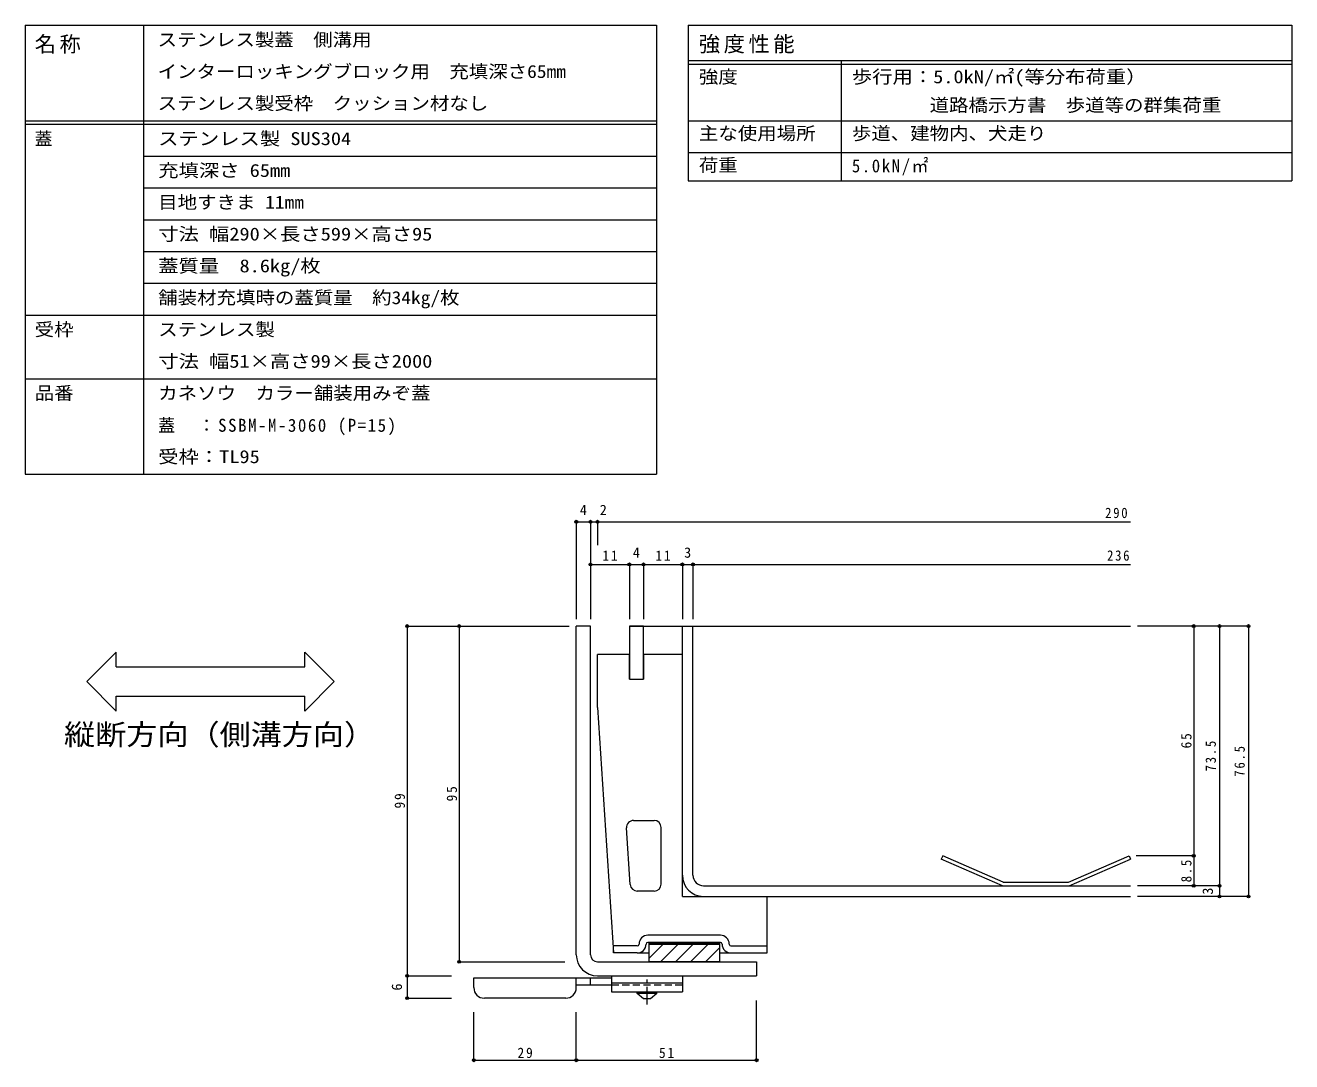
# Model space of a CAD drawing. Units: millimetres at full size, sheet at 1:3, with parts at other scales. Extents: x -1082 to 1176, y -817 to 815.
# Drawn here: x 102 to 1176, y -65 to 815 of the extents above; entities that cross this region are included whole.
import ezdxf
from ezdxf.enums import TextEntityAlignment as Align

# ---------------------------------------------------------------- set-up
doc = ezdxf.new("R2010")
doc.units = ezdxf.units.MM
doc.header["$LTSCALE"] = 3
doc.header["$PDMODE"] = 32
doc.header["$PDSIZE"] = 2.4
for name, pattern in [('CHAIN1', [8, 5, -1, 1, -1]), ('DASHED1', [1.8, 1.2, -0.6]), ('DASHED2', [3, 2, -1])]:
    doc.linetypes.add(name, pattern=pattern)
for name, color, linetype, lineweight in [('B-5_文字', 7, 'Continuous', 18), ('F-1_F-1ﾚｲﾔ', 2, 'Continuous', 18), ('F-2_F-2ﾚｲﾔ', 3, 'Continuous', 18), ('F-3_F-3ﾚｲﾔ', 4, 'Continuous', 18), ('F-4_F-4ﾚｲﾔ', 7, 'Continuous', 18), ('F-5_F-5ﾚｲﾔ', 2, 'Continuous', 18), ('F-9_F-9ﾚｲﾔ', 4, 'Continuous', 18), ('F-A_F-Aﾚｲﾔ', 6, 'Continuous', 18), ('F-F_F-Fﾚｲﾔ', 3, 'Continuous', 18)]:
    doc.layers.add(name, color=color, linetype=linetype, lineweight=lineweight)
doc.styles.add('ＭＳ ゴシック', font='')
doc.styles.get('ＭＳ ゴシック').set_extended_font_data('MS Gothic')

msp = doc.modelspace()

# ---------------------------------------------------------------- linework, layer by layer
at = {"layer": 'B-5_文字'}
for p, q in [((153.856, 257.723), (178.856, 282.723)), ((178.856, 270.223), (178.856, 282.723)), ((363.804, 257.723), (338.804, 282.723)), ((338.804, 270.223), (338.804, 282.723)), ((178.856, 270.223), (338.804, 270.223)), ((153.856, 257.723), (178.856, 232.723)), ((363.804, 257.723), (338.804, 232.723)), ((178.856, 232.723), (178.856, 245.223)), ((178.856, 245.223), (338.804, 245.223)), ((338.804, 232.723), (338.804, 245.223))]:
    msp.add_line(p, q, dxfattribs=at)
at = {"layer": 'F-1_F-1ﾚｲﾔ'}
for p, q in [((581.336, 304.844), (569.336, 304.844)), ((569.336, 25.844), (569.336, 304.844)), ((581.336, 25.844), (581.336, 304.844)), ((587.336, 19.844), (722.336, 19.844)), ((722.336, 19.844), (722.336, 7.844)), ((587.336, 7.844), (722.336, 7.844))]:
    msp.add_line(p, q, dxfattribs=at)
for radius in [18, 6]:
    msp.add_arc((587.336, 25.844), radius, 180, 270, dxfattribs=at)
at = {"layer": 'F-2_F-2ﾚｲﾔ'}
for p, q in [((614.336, 304.844), (1039.619, 304.844)), ((659.336, 280.844), (659.336, 304.844)), ((668.336, 93.344), (668.336, 304.844)), ((931.038, 84.344), (879.105, 107.096)), ((987.687, 84.344), (1039.619, 107.096)), ((931.666, 87.344), (987.058, 87.344)), ((677.336, 84.344), (1039.619, 84.344)), ((677.336, 75.344), (1039.619, 75.344))]:
    msp.add_line(p, q, dxfattribs=at)
at = {"layer": 'F-2_F-2ﾚｲﾔ', "linetype": 'DASHED1'}
msp.add_line((659.336, 93.344), (659.336, 280.844), dxfattribs=at)
at = {"layer": 'F-2_F-2ﾚｲﾔ'}
for points in [[(931.666, 87.344), (880.309, 109.844), (879.105, 107.096)], [(987.058, 87.344), (1038.416, 109.844), (1039.619, 107.096)]]:
    msp.add_lwpolyline(points, dxfattribs=at)
for radius in [18, 9]:
    msp.add_arc((677.336, 93.344), radius, 180, 270, dxfattribs=at)
at = {"layer": 'F-3_F-3ﾚｲﾔ'}
for p, q in [((587.336, 235.844), (587.336, 280.844)), ((626.336, 280.844), (626.336, 259.844)), ((659.336, 280.844), (626.336, 280.844)), ((659.336, 75.344), (659.336, 280.844)), ((614.336, 259.844), (626.336, 259.844)), ((587.336, 235.844), (600.836, 27.344)), ((617.991, 139.844), (635.336, 139.844)), ((615.111, 85.456), (612.003, 133.456)), ((641.336, 85.844), (641.336, 133.844)), ((635.336, 79.844), (621.099, 79.844)), ((659.336, 75.344), (731.336, 75.344)), ((731.336, 27.344), (731.336, 75.344)), ((621.086, 33.344), (600.836, 33.344)), ((600.836, 27.344), (600.836, 33.344)), ((691.586, 42.344), (630.086, 42.344)), ((691.586, 36.344), (630.086, 36.344)), ((630.836, 36.344), (630.836, 19.844)), ((630.836, 36.044), (690.836, 36.044)), ((630.836, 35.744), (690.836, 35.744)), ((630.836, 35.444), (690.836, 35.444)), ((630.836, 35.144), (690.836, 35.144)), ((630.836, 34.844), (690.836, 34.844)), ((642.966, 34.844), (630.836, 22.714)), ((655.694, 34.844), (640.694, 19.844)), ((668.422, 34.844), (653.422, 19.844)), ((681.15, 34.844), (666.15, 19.844)), ((690.836, 36.344), (690.836, 19.844)), ((700.586, 33.344), (731.336, 33.344)), ((621.086, 27.344), (600.836, 27.344)), ((621.086, 27.344), (630.836, 27.344)), ((690.836, 31.803), (678.878, 19.844)), ((690.836, 27.344), (731.336, 27.344)), ((690.836, 19.844), (630.836, 19.844))]:
    msp.add_line(p, q, dxfattribs=at)
msp.add_lwpolyline([(614.336, 259.844), (614.336, 280.844), (587.336, 280.844)], dxfattribs=at)
for centre, radius, start, end in [((617.991, 133.844), 6, 90, 183.7046), ((635.336, 133.844), 6, 0, 90), ((621.099, 85.844), 6, 183.7046, 270), ((635.336, 85.844), 6, 270, 0), ((621.086, 34.844), 7.5, 270, 0), ((621.086, 34.844), 1.5, 270, 0), ((630.086, 34.844), 7.5, 90, 180), ((630.086, 34.844), 1.5, 90, 180), ((691.586, 34.844), 7.5, 0, 90), ((691.586, 34.844), 1.5, 0, 90), ((700.586, 34.844), 7.5, 180, 270), ((700.586, 34.844), 1.5, 180, 270)]:
    msp.add_arc(centre, radius, start, end, dxfattribs=at)
at = {"layer": 'F-4_F-4ﾚｲﾔ'}
for p, q in [((569.336, 394.341), (569.336, 310.844)), ((569.336, 393.441), (581.336, 393.441)), ((581.336, 394.341), (581.336, 310.844)), ((581.336, 393.441), (587.336, 393.441)), ((587.336, 394.341), (587.336, 373.534)), ((587.336, 393.441), (1039.619, 393.441)), ((581.336, 357.243), (614.336, 357.243)), ((614.336, 358.143), (614.336, 310.844)), ((614.336, 357.243), (626.336, 357.243)), ((626.336, 358.143), (626.336, 310.844)), ((626.336, 357.243), (659.336, 357.243)), ((659.336, 358.143), (659.336, 310.844)), ((659.336, 357.243), (668.336, 357.243)), ((668.336, 358.143), (668.336, 310.844)), ((668.336, 357.243), (1039.619, 357.243)), ((424.887, 304.844), (563.336, 304.844)), ((425.787, 304.844), (425.787, 7.844)), ((469.985, 304.844), (469.985, 19.845)), ((1140.655, 304.844), (1045.619, 304.844)), ((1093.327, 304.844), (1093.327, 109.844)), ((1115.224, 304.844), (1115.224, 84.344)), ((1139.755, 304.844), (1139.755, 75.344)), ((1094.227, 109.844), (1044.416, 109.844)), ((1093.327, 109.844), (1093.327, 84.344)), ((1116.124, 84.344), (1045.619, 84.344)), ((1140.655, 75.344), (1045.619, 75.344)), ((1115.224, 84.344), (1115.224, 75.344)), ((469.085, 19.845), (559.7, 19.845)), ((424.887, 7.844), (463.297, 7.844)), ((425.787, 7.844), (425.787, -11.055)), ((424.887, -11.055), (463.297, -11.055)), ((722.336, -64.674), (722.336, -13.155)), ((482.336, -64.674), (482.336, -23.055)), ((569.336, -64.674), (569.336, -23.055)), ((482.336, -63.774), (569.336, -63.774)), ((569.336, -63.774), (722.336, -63.774))]:
    msp.add_line(p, q, dxfattribs=at)
for p in [(569.336, 393.441), (581.336, 393.441), (587.336, 393.441), (581.336, 357.243), (614.336, 357.243), (626.336, 357.243), (659.336, 357.243), (668.336, 357.243), (425.787, 304.844), (469.985, 304.844), (1093.327, 304.844), (1115.224, 304.844), (1139.755, 304.844), (1093.327, 109.844), (1093.327, 84.344), (1115.224, 84.344), (1115.224, 75.344), (1139.755, 75.344), (469.985, 19.845), (425.787, 7.844), (425.787, -11.055), (482.336, -63.774), (569.336, -63.774), (722.336, -63.774)]:
    msp.add_point(p, dxfattribs=at)
at = {"layer": 'F-5_F-5ﾚｲﾔ', "color": 7}
msp.add_line((101.725, 433.879), (637.31, 433.879), dxfattribs=at)
at = {"layer": 'F-9_F-9ﾚｲﾔ'}
for p, q in [((482.336, -2.055), (482.336, 6.345)), ((482.336, 6.345), (599.336, 6.345)), ((569.321, 0.345), (599.336, 0.345)), ((569.336, -2.055), (569.336, 6.345)), ((581.336, 0.345), (581.336, 6.345)), ((560.336, -11.055), (491.336, -11.055))]:
    msp.add_line(p, q, dxfattribs=at)
at = {"layer": 'F-9_F-9ﾚｲﾔ', "color": 3}
for p, q in [((599.336, 7.844), (599.336, -5.656)), ((599.336, 7.844), (659.337, 7.844)), ((599.336, 1.844), (659.337, 1.844)), ((659.337, 7.844), (659.337, -5.656)), ((599.336, -5.656), (659.337, -5.656))]:
    msp.add_line(p, q, dxfattribs=at)
at = {"layer": 'F-9_F-9ﾚｲﾔ', "color": 3, "linetype": 'DASHED2'}
msp.add_line((599.336, 0.344), (659.337, 0.344), dxfattribs=at)
at = {"layer": 'F-9_F-9ﾚｲﾔ', "linetype": 'CHAIN1'}
msp.add_line((629.336, -16.299), (629.336, 7.844), dxfattribs=at)
at = {"layer": 'F-9_F-9ﾚｲﾔ', "color": 2}
for p, q in [((621.087, -7.155), (621.087, -5.656)), ((626.337, -11.655), (621.087, -7.155)), ((637.587, -7.155), (621.087, -7.155)), ((637.587, -7.155), (632.336, -11.655)), ((637.587, -7.155), (637.587, -5.656)), ((632.336, -11.655), (626.337, -11.655))]:
    msp.add_line(p, q, dxfattribs=at)
at = {"layer": 'F-9_F-9ﾚｲﾔ'}
for centre, start, end in [((491.336, -2.055), 180, 270), ((560.336, -2.055), 270, 0)]:
    msp.add_arc(centre, 9, start, end, dxfattribs=at)
at = {"layer": 'F-A_F-Aﾚｲﾔ'}
for p, q in [((626.336, 304.844), (614.336, 304.844)), ((614.336, 304.844), (614.336, 259.844)), ((626.336, 259.844), (626.336, 304.844)), ((614.336, 259.844), (626.336, 259.844))]:
    msp.add_line(p, q, dxfattribs=at)
at = {"layer": 'F-F_F-Fﾚｲﾔ', "color": 7}
for p, q in [((101.725, 814.879), (637.31, 814.879)), ((101.725, 814.879), (101.725, 433.879)), ((202.097, 814.879), (202.097, 433.879)), ((637.31, 814.879), (637.31, 433.879)), ((664.354, 814.879), (1176.44, 814.879)), ((664.354, 814.879), (664.354, 682.879)), ((1176.44, 814.879), (1176.44, 682.879)), ((664.354, 784.879), (1176.44, 784.879)), ((794.176, 784.879), (794.176, 682.879)), ((664.354, 781.879), (1176.44, 781.879)), ((101.725, 733.879), (637.31, 733.879)), ((101.725, 730.879), (637.31, 730.879)), ((664.354, 733.879), (1176.44, 733.879)), ((202.097, 703.879), (637.31, 703.879)), ((664.354, 706.879), (1176.44, 706.879)), ((664.354, 682.879), (1176.44, 682.879)), ((202.097, 676.879), (637.31, 676.879)), ((202.097, 649.879), (637.31, 649.879)), ((202.097, 622.879), (637.31, 622.879)), ((202.097, 595.879), (637.31, 595.879)), ((101.725, 568.879), (637.31, 568.879)), ((101.725, 514.879), (637.31, 514.879))]:
    msp.add_line(p, q, dxfattribs=at)

# ---------------------------------------------------------------- texts
at = {"layer": 'B-5_文字', "color": 6, "style": 'ＭＳ ゴシック', "width": 1.1}
msp.add_text('縦断方向（側溝方向）', height=17.6, dxfattribs=at).set_placement((134.532, 198.684), align=Align.BOTTOM_LEFT)
at = {"layer": 'F-4_F-4ﾚｲﾔ', "color": 2, "style": 'ＭＳ ゴシック'}
for s, p in [('4', (572.336, 396.441)), ('2', (589.252, 396.441)), ('4', (617.336, 360.243)), ('3', (660.836, 360.243))]:
    msp.add_text(s, height=8.798, dxfattribs=at).set_placement(p, align=Align.BOTTOM_LEFT)
for s, p in [('3', (1112.224, 76.844)), ('6', (423.987, -4.605))]:
    msp.add_text(s, height=8.798, rotation=90, dxfattribs=at).set_placement(p, align=Align.BOTTOM_LEFT)
at = {"layer": 'F-4_F-4ﾚｲﾔ', "color": 2, "char_height": 8.798, "attachment_point": 7, "style": 'ＭＳ ゴシック'}
for s, insert in [('\\T1.27;\\W0.9;290', (1018.143, 396.441)), ('\\T1.27;\\W0.95;11', (591.461, 360.243)), ('\\T1.27;\\W0.95;11', (636.461, 360.243)), ('\\T1.27;\\W0.9;236', (1019.757, 360.243)), ('\\T1.27;\\W0.95;29', (519.461, -61.974)), ('\\T1.27;\\W0.95;51', (639.461, -61.974))]:
    msp.add_mtext(s, dxfattribs=dict(at, insert=insert))
at = {"layer": 'F-4_F-4ﾚｲﾔ', "color": 2, "char_height": 8.798, "attachment_point": 7, "rotation": 90, "style": 'ＭＳ ゴシック'}
for s, insert in [('\\T1.27;\\W0.95;65', (1091.527, 200.969)), ('\\T1.28;\\W0.9;73.5', (1112.224, 181.469)), ('\\T1.28;\\W0.9;76.5', (1136.755, 176.969)), ('\\T1.27;\\W0.95;99', (423.987, 149.969)), ('\\T1.27;\\W0.95;95', (468.185, 155.97)), ('\\T1.27;\\W0.9;8.5', (1091.527, 87.344))]:
    msp.add_mtext(s, dxfattribs=dict(at, insert=insert))
at = {"layer": 'F-F_F-Fﾚｲﾔ', "style": 'ＭＳ ゴシック'}
for s, width, p in [('ステンレス製蓋\u3000側溝用', 1.1, (214.014, 793.879)), ('インターロッキングブロック用\u3000充填深さ65mm', 1.1, (214.014, 766.879)), ('強度', 1.1, (673.354, 762.379)), ('歩行用：5.0kN/㎡(等分布荷重）', 1.15, (803.176, 762.379)), ('ステンレス製受枠\u3000クッション材なし', 1.1, (214.014, 739.879)), ('\u3000 \u3000 \u3000道路橋示方書\u3000歩道等の群集荷重', 1.1, (803.176, 738.379)), ('ステンレス製 SUS304', 1.15, (214.498, 709.879)), ('主な使用場所', 1.1, (673.354, 714.379)), ('歩道、建物内、犬走り', 1.1, (803.176, 714.379)), ('充填深さ 65mm', 1.15, (214.498, 682.879)), ('荷重', 1.1, (673.354, 687.379)), ('目地すきま 11㎜', 1.1, (214.498, 655.879)), ('寸法 幅290×長さ599×高さ95', 1.15, (214.498, 628.879)), ('蓋質量\u30008.6kg/枚', 1.15, (214.498, 601.879)), ('舗装材充填時の蓋質量\u3000約34kg/枚', 1.1, (214.498, 574.879)), ('受枠', 1.1, (109.71, 547.879)), ('ステンレス製', 1.1, (214.498, 547.879)), ('寸法 幅51×高さ99×長さ2000', 1.15, (214.498, 520.879)), ('品番', 1.1, (109.71, 493.879)), ('カネソウ\u3000カラー舗装用みぞ蓋', 1.1, (214.498, 493.879)), ('受枠：TL95', 1.15, (214.498, 439.879))]:
    msp.add_text(s, height=11, dxfattribs=dict(at, width=width)).set_placement(p, align=Align.BOTTOM_LEFT)
msp.add_text('蓋', height=11, dxfattribs=at).set_placement((109.71, 709.879), align=Align.BOTTOM_LEFT)
at = {"layer": 'F-F_F-Fﾚｲﾔ', "attachment_point": 7, "style": 'ＭＳ ゴシック'}
for s, insert, char_height in [('\\T1.17;名称', (109.71, 790.879), 13.2), ('\\T1.17;強度性能', (673.354, 790.879), 13.2), ('\\T1.19;\\W0.95;5.0kN/㎡', (803.176, 687.379), 11), ('\\T1.19;\\W0.95;蓋\u3000：SSBM-M-3060\\~(P=15)', (214.498, 466.879), 11)]:
    msp.add_mtext(s, dxfattribs=dict(at, insert=insert, char_height=char_height))

doc.saveas('drawing.dxf')
